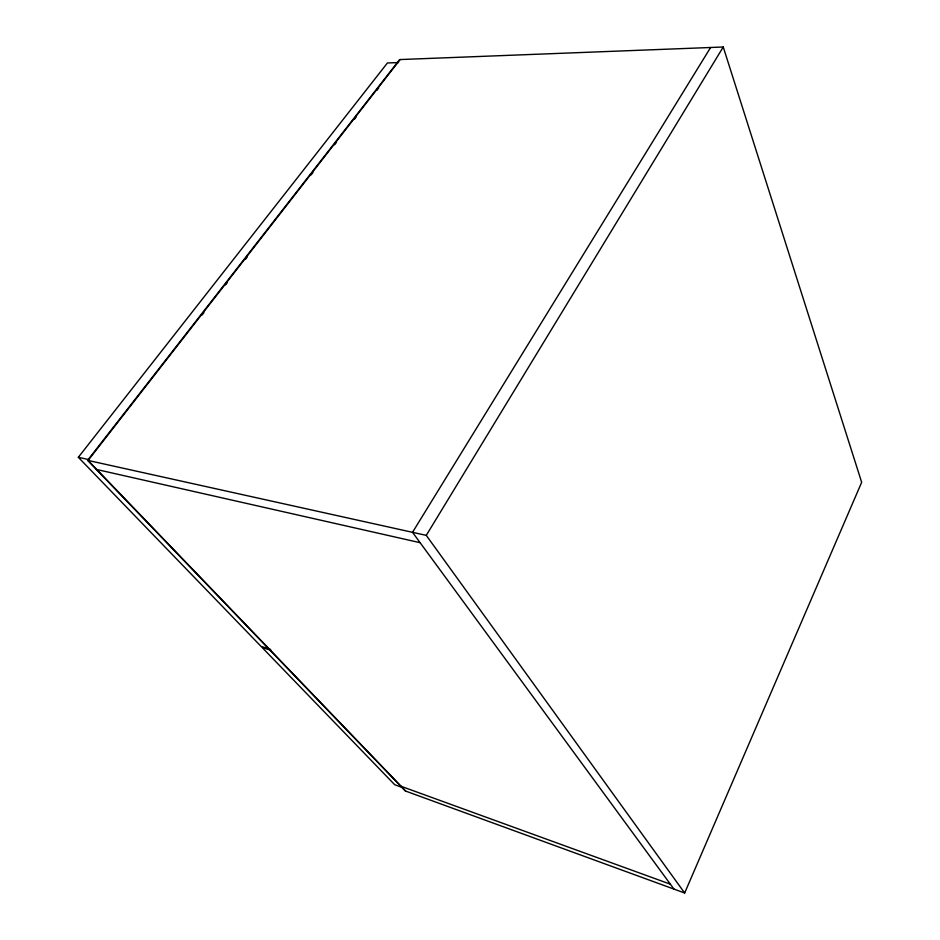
<?xml version="1.0" encoding="UTF-8"?>
<svg xmlns="http://www.w3.org/2000/svg" width="940" height="940" viewBox="0 0 940 940"><rect width="100%" height="100%" fill="white"/><g stroke="black" fill="none" stroke-linecap="round" stroke-linejoin="round"><path stroke-width="1.41" d="M684.661 893L861.663 482.302L723.248 47L399.641 59.573L87.585 460.341L405.293 790.951L684.661 893L426.267 535.365L87.585 460.341M426.267 535.365L723.248 47M710.605 47.494L412.519 532.322L673.968 889.099M202.1 315.006L203.898 312.691M225.53 284.902L227.327 282.588M245.352 259.416L247.15 257.102M311.116 174.887L312.926 172.572M334.546 144.772L336.344 142.457M354.368 119.298L356.166 116.983M376.893 90.346L378.691 88.031M400.146 59.549L88.09 460.447L405.739 791.116M270.297 649.282L261.085 646.426L78.337 457.298L387.421 62.968L398.513 62.557M78.337 457.298L89.476 459.766M96.303 469.413L420.11 542.686M271.319 650.363L262.119 647.495L394.694 784.712L403.272 787.826M400.675 786.145L670.385 884.199"/></g></svg>
